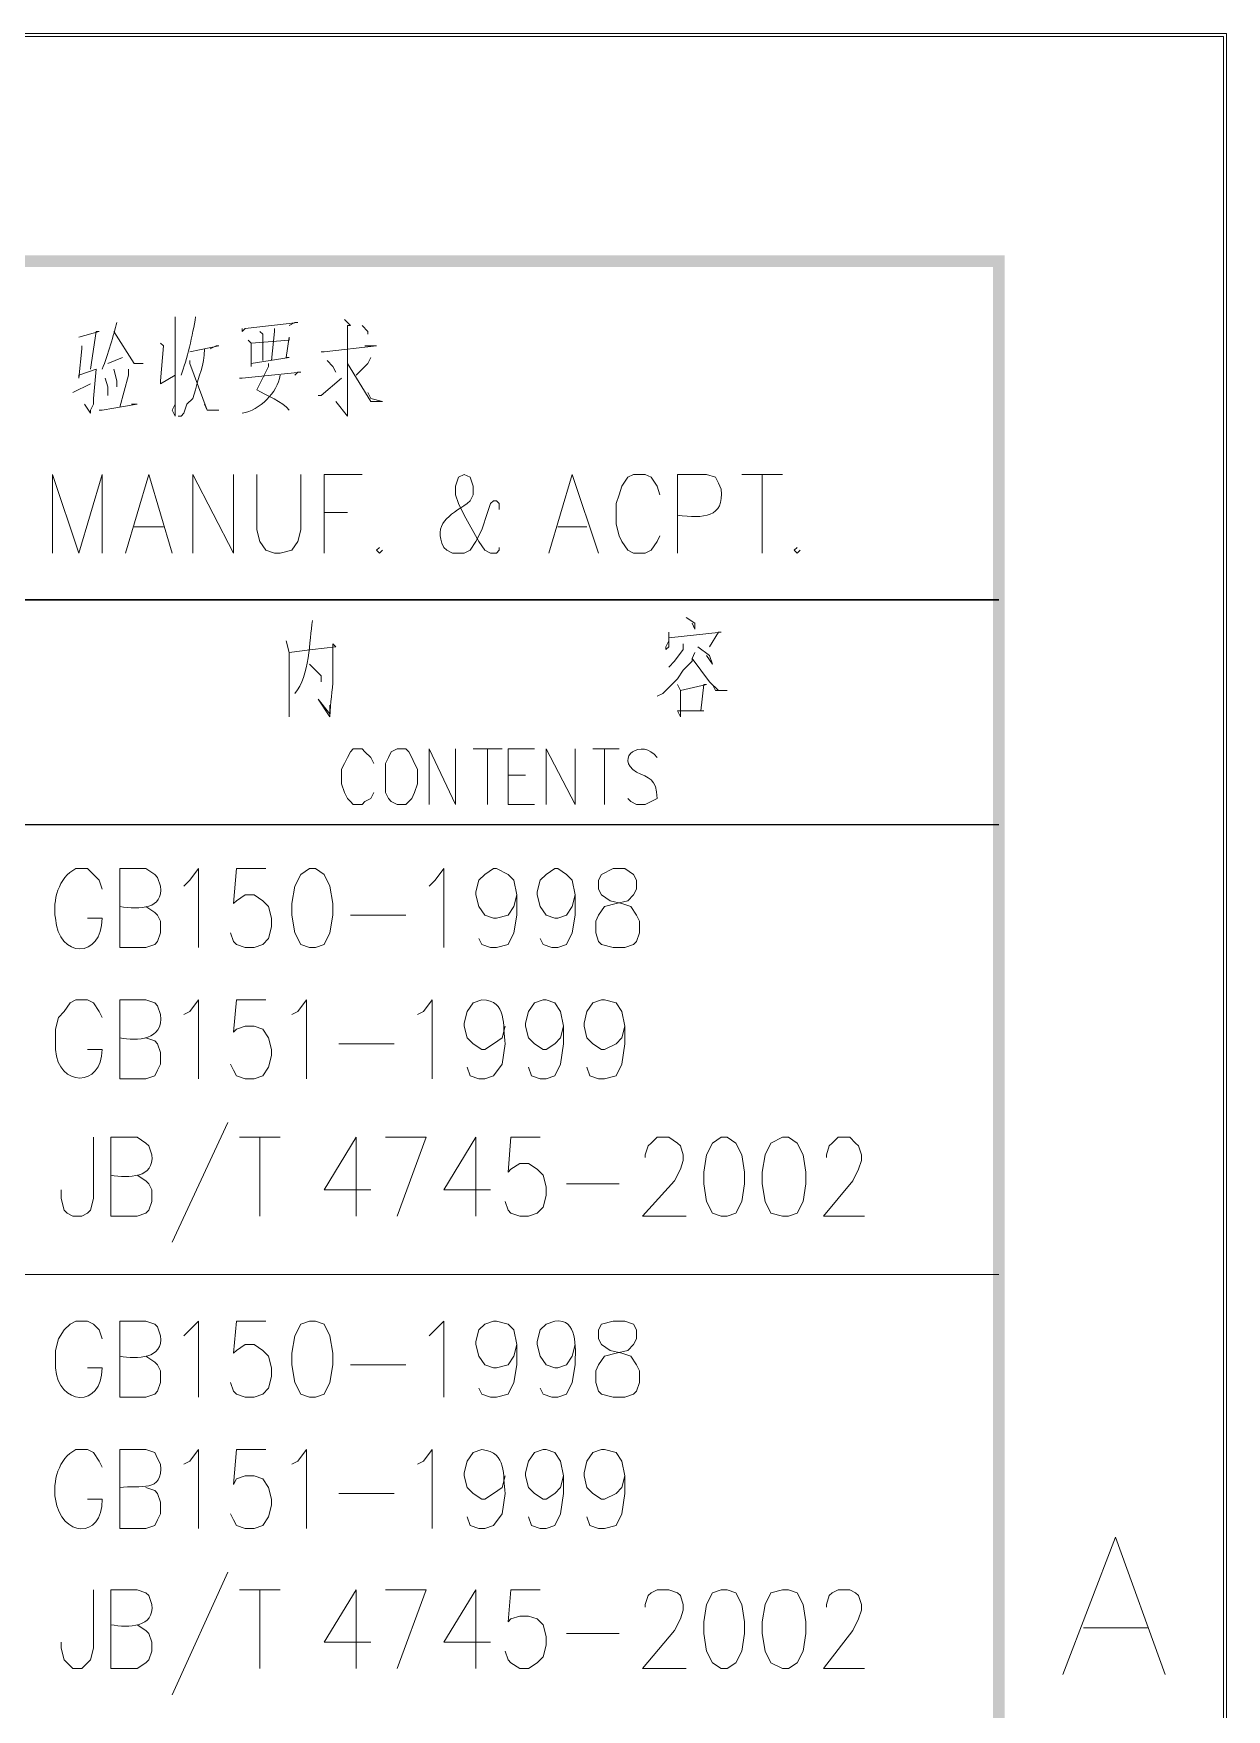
# Model space of a CAD drawing. Header units: millimetres. Extents: x 0 to 825, y 0 to 1167.
# Drawn here: x 751 to 824.5, y 1063.6 to 1166.9 of the extents above; entities that cross this region are included whole.
import ezdxf

# ---------------------------------------------------------------- set-up
doc = ezdxf.new("R2010")
doc.units = ezdxf.units.MM
doc.layers.add('1', color=7, linetype='Continuous')

msp = doc.modelspace()

# ---------------------------------------------------------------- hatches: boundary and pattern name
h = msp.add_hatch(color=0)
h.dxf.hatch_style = 2
h.paths.add_polyline_path([(810.861732, 1153.221732), (35.421732, 1152.501732), (34.701732, 1153.221732)])
h = msp.add_hatch(color=0)
h.dxf.hatch_style = 2
h.paths.add_polyline_path([(810.141732, 1152.501732), (810.861732, 1153.221732), (35.421732, 1152.501732)])
h = msp.add_hatch(color=0)
h.dxf.hatch_style = 2
h.paths.add_polyline_path([(810.861732, 13.821732), (810.141732, 1152.501732), (810.861732, 1153.221732)])
h = msp.add_hatch(color=0)
h.dxf.hatch_style = 2
h.paths.add_polyline_path([(810.141732, 14.541732), (810.861732, 13.821732), (810.141732, 1152.501732)])

# ---------------------------------------------------------------- linework, layer by layer
at = {"layer": '1', "color": 30, "lineweight": 9}
for points in [[(824.541732, 1166.901732), (0.141732, 1166.901732)], [(824.541732, 0.141732), (824.541732, 1166.901732)]]:
    msp.add_lwpolyline(points, dxfattribs=at)
at = {"layer": '1', "color": 0, "lineweight": 9}
for points in [[(0.321732, 0.321732), (824.361732, 0.321732), (824.361732, 1166.721732), (0.321732, 1166.721732), (0.321732, 0.321732)], [(759.741732, 1149.441732), (759.741732, 1149.081732), (759.741732, 1149.081732), (759.741732, 1143.321732), (759.561732, 1143.681732), (759.741732, 1144.041732)], [(763.881732, 1148.721732), (763.881732, 1148.541732), (764.061732, 1148.721732), (767.301732, 1149.081732), (767.121732, 1149.081732), (766.761732, 1148.901732)], [(770.181732, 1149.261732), (770.541732, 1148.901732), (770.361732, 1148.901732), (770.361732, 1143.681732), (770.361732, 1143.501732), (770.361732, 1143.321732), (769.641732, 1144.221732)], [(753.801732, 1148.181732), (755.061732, 1148.541732), (754.881732, 1148.541732), (754.521732, 1146.201732)], [(755.961732, 1148.541732), (757.221732, 1146.561732), (757.761732, 1146.561732), (757.221732, 1146.561732)], [(764.241732, 1148.001732), (764.421732, 1147.821732), (764.421732, 1146.381732), (764.421732, 1146.561732), (766.761732, 1146.921732), (766.581732, 1146.921732), (766.761732, 1148.181732), (766.761732, 1148.001732), (764.421732, 1147.821732)], [(764.961732, 1148.541732), (765.141732, 1148.361732), (765.141732, 1146.741732)], [(765.861732, 1148.721732), (765.861732, 1148.541732), (765.681732, 1146.741732)], [(771.261732, 1148.901732), (771.621732, 1148.541732), (771.621732, 1148.361732)], [(753.981732, 1147.641732), (753.981732, 1147.461732), (753.981732, 1147.461732), (753.801732, 1145.661732), (753.801732, 1145.841732), (754.881732, 1146.201732), (754.881732, 1146.201732), (754.701732, 1144.401732), (754.701732, 1144.041732), (754.521732, 1143.681732), (754.521732, 1143.501732), (754.161732, 1144.041732)], [(756.501732, 1146.921732), (755.601732, 1146.561732)], [(758.841732, 1147.821732), (759.021732, 1147.641732), (758.841732, 1145.481732), (758.841732, 1145.301732), (759.741732, 1145.841732)], [(760.641732, 1147.281732), (762.441732, 1147.641732), (762.261732, 1147.641732), (761.901732, 1147.461732)], [(768.741732, 1147.281732), (768.921732, 1147.281732), (768.921732, 1147.281732), (772.161732, 1147.641732), (771.801732, 1147.641732), (771.441732, 1147.641732)], [(771.801732, 1146.921732), (771.621732, 1146.561732), (770.901732, 1145.841732)], [(755.961732, 1146.201732), (756.141732, 1145.481732), (756.141732, 1145.121732)], [(756.861732, 1146.201732), (756.861732, 1145.841732), (756.321732, 1143.861732)], [(760.641732, 1146.741732), (760.641732, 1146.561732), (761.721732, 1143.681732), (762.441732, 1143.681732), (761.721732, 1143.681732), (761.541732, 1144.041732)], [(763.701732, 1145.661732), (763.701732, 1145.661732), (763.881732, 1145.661732), (767.481732, 1146.021732), (767.301732, 1146.021732), (767.121732, 1145.841732)], [(769.101732, 1146.741732), (769.461732, 1146.381732), (769.641732, 1146.021732)], [(770.361732, 1146.561732), (771.801732, 1144.221732), (772.521732, 1144.221732), (771.801732, 1144.401732), (771.621732, 1144.761732)], [(753.441732, 1144.761732), (754.521732, 1145.301732)], [(755.421732, 1145.661732), (755.601732, 1145.121732), (755.601732, 1144.581732)], [(768.561732, 1144.581732), (768.741732, 1144.581732), (770.001732, 1145.661732)], [(755.061732, 1143.681732), (755.241732, 1143.681732), (755.241732, 1143.681732), (757.401732, 1144.041732), (757.221732, 1144.041732), (757.041732, 1144.041732)], [(752.181732, 1134.861732), (752.181732, 1139.721732), (753.801732, 1134.861732), (755.241732, 1139.721732), (755.241732, 1134.861732)], [(756.681732, 1134.861732), (758.121732, 1139.721732), (759.561732, 1134.861732)], [(760.821732, 1134.861732), (760.821732, 1139.721732), (763.341732, 1134.861732), (763.341732, 1139.721732)], [(764.781732, 1139.721732), (764.781732, 1136.301732), (764.961732, 1135.581732), (765.321732, 1135.041732), (765.861732, 1134.861732), (766.221732, 1134.861732), (766.941732, 1135.041732), (767.301732, 1135.581732), (767.481732, 1136.301732), (767.481732, 1139.721732)], [(768.921732, 1134.861732), (768.921732, 1139.721732), (771.261732, 1139.721732)], [(782.781732, 1134.861732), (784.221732, 1139.721732), (785.841732, 1134.861732)], [(789.621732, 1138.461732), (789.441732, 1139.001732), (789.081732, 1139.541732), (788.721732, 1139.721732), (788.001732, 1139.721732), (787.641732, 1139.541732), (787.281732, 1139.001732), (787.101732, 1138.461732), (786.921732, 1137.921732), (786.921732, 1136.661732), (787.101732, 1135.941732), (787.281732, 1135.581732), (787.641732, 1135.041732), (788.001732, 1134.861732), (788.721732, 1134.861732), (789.081732, 1135.041732), (789.441732, 1135.581732), (789.621732, 1135.941732)], [(794.661732, 1139.721732), (797.181732, 1139.721732)], [(795.921732, 1139.721732), (795.921732, 1134.861732)], [(768.921732, 1137.381732), (770.361732, 1137.381732)], [(757.221732, 1136.481732), (759.021732, 1136.481732)], [(783.321732, 1136.481732), (785.121732, 1136.481732)], [(772.341732, 1135.221732), (772.161732, 1135.041732), (772.341732, 1134.861732), (772.521732, 1135.041732)], [(798.081732, 1135.221732), (797.901732, 1135.041732), (798.081732, 1134.861732), (798.261732, 1135.041732)], [(791.241732, 1130.901732), (791.781732, 1130.541732), (791.781732, 1130.181732), (791.601732, 1130.541732)], [(766.581732, 1129.461732), (766.761732, 1128.741732), (766.761732, 1125.321732), (766.761732, 1124.781732), (766.761732, 1125.141732), (766.761732, 1125.681732)], [(790.161732, 1130.001732), (790.161732, 1129.641732), (790.161732, 1129.461732), (790.161732, 1129.101732), (789.981732, 1128.921732), (789.981732, 1129.101732), (790.161732, 1129.461732)], [(790.161732, 1129.641732), (793.401732, 1130.001732), (793.221732, 1130.001732), (792.681732, 1129.101732)], [(791.781732, 1128.741732), (791.601732, 1128.381732), (791.601732, 1128.201732), (791.061732, 1127.661732), (790.701732, 1127.121732), (790.161732, 1126.581732), (789.801732, 1126.221732), (789.441732, 1126.041732)], [(791.061732, 1129.281732), (791.061732, 1128.921732), (790.521732, 1128.201732), (790.161732, 1127.841732)], [(791.601732, 1128.381732), (792.141732, 1127.661732), (792.681732, 1126.941732), (793.221732, 1126.401732), (793.761732, 1126.401732), (793.041732, 1126.401732), (792.861732, 1126.761732)], [(791.961732, 1129.101732), (792.681732, 1128.561732), (792.861732, 1128.021732), (792.501732, 1128.561732)], [(768.021732, 1128.021732), (768.381732, 1127.661732), (768.741732, 1127.301732), (768.741732, 1126.941732), (768.741732, 1127.121732)], [(790.701732, 1126.761732), (790.881732, 1126.401732), (790.881732, 1125.141732), (790.881732, 1124.781732), (790.701732, 1125.141732), (792.321732, 1125.141732), (792.141732, 1125.141732), (792.321732, 1126.761732), (792.501732, 1126.761732), (790.881732, 1126.401732)], [(771.981732, 1121.901732), (771.801732, 1122.261732), (771.441732, 1122.621732), (771.261732, 1122.801732), (770.721732, 1122.801732), (770.541732, 1122.621732), (770.361732, 1122.261732), (770.181732, 1121.901732), (770.001732, 1121.541732), (770.001732, 1120.641732), (770.181732, 1120.101732), (770.361732, 1119.741732), (770.541732, 1119.561732), (770.721732, 1119.381732), (771.261732, 1119.381732), (771.441732, 1119.561732), (771.801732, 1119.741732), (771.981732, 1120.101732)], [(773.421732, 1122.801732), (773.061732, 1122.621732), (772.881732, 1122.261732), (772.701732, 1121.901732), (772.701732, 1121.541732), (772.701732, 1120.641732), (772.701732, 1120.101732), (772.881732, 1119.741732), (773.061732, 1119.561732), (773.421732, 1119.381732), (773.961732, 1119.381732), (774.141732, 1119.561732), (774.321732, 1119.741732), (774.501732, 1120.101732), (774.681732, 1120.641732), (774.681732, 1121.541732), (774.501732, 1121.901732), (774.321732, 1122.261732), (774.141732, 1122.621732), (773.961732, 1122.801732), (773.421732, 1122.801732)], [(775.401732, 1119.381732), (775.401732, 1122.801732), (777.021732, 1119.381732), (777.021732, 1122.801732)], [(778.101732, 1122.801732), (779.901732, 1122.801732)], [(779.001732, 1122.801732), (779.001732, 1119.381732)], [(780.261732, 1119.381732), (780.261732, 1122.801732), (781.881732, 1122.801732)], [(782.601732, 1119.381732), (782.601732, 1122.801732), (784.401732, 1119.381732), (784.401732, 1122.801732)], [(785.481732, 1122.801732), (787.101732, 1122.801732)], [(786.201732, 1122.801732), (786.201732, 1119.381732)], [(780.261732, 1121.181732), (781.341732, 1121.181732)], [(780.261732, 1119.381732), (781.881732, 1119.381732)], [(760.281732, 1114.341732), (760.641732, 1114.701732), (761.181732, 1115.421732), (761.181732, 1110.561732)], [(765.321732, 1115.421732), (763.521732, 1115.421732), (763.341732, 1113.261732), (763.521732, 1113.441732), (764.061732, 1113.801732), (764.601732, 1113.801732), (765.141732, 1113.441732), (765.501732, 1113.081732), (765.681732, 1112.361732), (765.681732, 1111.821732), (765.501732, 1111.101732), (765.141732, 1110.741732), (764.601732, 1110.561732), (764.061732, 1110.561732), (763.521732, 1110.741732), (763.341732, 1110.921732), (763.161732, 1111.461732)], [(768.021732, 1115.421732), (767.481732, 1115.061732), (767.121732, 1114.341732), (766.941732, 1113.261732), (766.941732, 1112.541732), (767.121732, 1111.461732), (767.481732, 1110.741732), (768.021732, 1110.561732), (768.381732, 1110.561732), (768.921732, 1110.741732), (769.281732, 1111.461732), (769.461732, 1112.541732), (769.461732, 1113.261732), (769.281732, 1114.341732), (768.921732, 1115.061732), (768.381732, 1115.421732), (768.021732, 1115.421732)], [(775.401732, 1114.341732), (775.761732, 1114.701732), (776.301732, 1115.421732), (776.301732, 1110.561732)], [(780.801732, 1113.801732), (780.621732, 1113.081732), (780.261732, 1112.541732), (779.541732, 1112.361732), (779.361732, 1112.361732), (778.821732, 1112.541732), (778.461732, 1113.081732), (778.281732, 1113.801732), (778.281732, 1113.981732), (778.461732, 1114.701732), (778.821732, 1115.061732), (779.361732, 1115.421732), (779.541732, 1115.421732), (780.261732, 1115.061732), (780.621732, 1114.701732), (780.801732, 1113.801732), (780.801732, 1112.541732), (780.621732, 1111.461732), (780.261732, 1110.741732), (779.541732, 1110.561732), (779.181732, 1110.561732), (778.641732, 1110.741732), (778.461732, 1111.101732)], [(784.401732, 1113.801732), (784.221732, 1113.081732), (783.861732, 1112.541732), (783.321732, 1112.361732), (783.141732, 1112.361732), (782.601732, 1112.541732), (782.241732, 1113.081732), (782.061732, 1113.801732), (782.061732, 1113.981732), (782.241732, 1114.701732), (782.601732, 1115.061732), (783.141732, 1115.421732), (783.321732, 1115.421732), (783.861732, 1115.061732), (784.221732, 1114.701732), (784.401732, 1113.801732), (784.401732, 1112.541732), (784.221732, 1111.461732), (783.861732, 1110.741732), (783.321732, 1110.561732), (782.961732, 1110.561732), (782.421732, 1110.741732), (782.241732, 1111.101732)], [(786.741732, 1115.421732), (786.021732, 1115.061732), (785.841732, 1114.701732), (785.841732, 1114.161732), (786.021732, 1113.801732), (786.561732, 1113.441732), (787.281732, 1113.261732), (787.821732, 1113.081732), (788.181732, 1112.541732), (788.361732, 1112.181732), (788.361732, 1111.461732), (788.181732, 1110.921732), (788.001732, 1110.741732), (787.461732, 1110.561732), (786.741732, 1110.561732), (786.021732, 1110.741732), (785.841732, 1110.921732), (785.661732, 1111.461732), (785.661732, 1112.181732), (785.841732, 1112.541732), (786.201732, 1113.081732), (786.921732, 1113.261732), (787.641732, 1113.441732), (788.001732, 1113.801732), (788.181732, 1114.161732), (788.181732, 1114.701732), (788.001732, 1115.061732), (787.461732, 1115.421732), (786.741732, 1115.421732)], [(757.941732, 1113.081732), (758.481732, 1112.721732), (758.661732, 1112.541732), (758.841732, 1112.181732), (758.841732, 1111.461732), (758.661732, 1110.921732), (758.481732, 1110.741732), (757.941732, 1110.561732), (756.321732, 1110.561732)], [(770.541732, 1112.541732), (773.961732, 1112.541732)], [(760.281732, 1106.421732), (760.641732, 1106.601732), (761.181732, 1107.321732), (761.181732, 1102.461732)], [(765.321732, 1107.321732), (763.521732, 1107.321732), (763.341732, 1105.341732), (763.521732, 1105.521732), (764.061732, 1105.701732), (764.601732, 1105.701732), (765.141732, 1105.521732), (765.501732, 1104.981732), (765.681732, 1104.261732), (765.681732, 1103.901732), (765.501732, 1103.181732), (765.141732, 1102.641732), (764.601732, 1102.461732), (764.061732, 1102.461732), (763.521732, 1102.641732), (763.341732, 1103.001732), (763.161732, 1103.361732)], [(766.941732, 1106.421732), (767.301732, 1106.601732), (767.841732, 1107.321732), (767.841732, 1102.461732)], [(774.681732, 1106.421732), (775.041732, 1106.601732), (775.581732, 1107.321732), (775.581732, 1102.461732)], [(783.681732, 1105.701732), (783.501732, 1104.981732), (783.141732, 1104.621732), (782.601732, 1104.261732), (782.421732, 1104.261732), (781.881732, 1104.621732), (781.521732, 1104.981732), (781.341732, 1105.701732), (781.341732, 1105.881732), (781.521732, 1106.601732), (781.881732, 1107.141732), (782.421732, 1107.321732), (782.601732, 1107.321732), (783.141732, 1107.141732), (783.501732, 1106.601732), (783.681732, 1105.701732), (783.681732, 1104.621732), (783.501732, 1103.361732), (783.141732, 1102.641732), (782.601732, 1102.461732), (782.241732, 1102.461732), (781.701732, 1102.641732), (781.521732, 1103.181732)], [(787.461732, 1105.701732), (787.281732, 1104.981732), (786.921732, 1104.621732), (786.201732, 1104.261732), (786.021732, 1104.261732), (785.481732, 1104.621732), (785.121732, 1104.981732), (784.941732, 1105.701732), (784.941732, 1105.881732), (785.121732, 1106.601732), (785.481732, 1107.141732), (786.021732, 1107.321732), (786.201732, 1107.321732), (786.921732, 1107.141732), (787.281732, 1106.601732), (787.461732, 1105.701732), (787.461732, 1104.621732), (787.281732, 1103.361732), (786.921732, 1102.641732), (786.201732, 1102.461732), (785.841732, 1102.461732), (785.301732, 1102.641732), (785.121732, 1103.181732)], [(757.941732, 1104.981732), (758.481732, 1104.801732), (758.661732, 1104.621732), (758.841732, 1104.081732), (758.841732, 1103.361732), (758.661732, 1103.001732), (758.481732, 1102.641732), (757.941732, 1102.461732), (756.321732, 1102.461732)], [(769.821732, 1104.621732), (773.241732, 1104.621732)], [(762.981732, 1099.761732), (759.561732, 1092.381732)], [(754.701732, 1098.861732), (754.701732, 1095.081732), (754.521732, 1094.361732), (754.341732, 1094.181732), (753.981732, 1094.001732), (753.441732, 1094.001732), (753.081732, 1094.181732), (752.901732, 1094.361732), (752.721732, 1095.081732), (752.721732, 1095.621732)], [(763.701732, 1098.861732), (766.221732, 1098.861732)], [(764.961732, 1098.861732), (764.961732, 1094.001732)], [(770.901732, 1098.861732), (768.921732, 1095.621732), (771.801732, 1095.621732)], [(770.901732, 1098.861732), (770.901732, 1094.001732)], [(772.701732, 1098.861732), (775.221732, 1098.861732), (773.421732, 1094.001732)], [(778.281732, 1098.861732), (776.301732, 1095.621732), (779.181732, 1095.621732)], [(778.281732, 1098.861732), (778.281732, 1094.001732)], [(782.241732, 1098.861732), (780.441732, 1098.861732), (780.261732, 1096.701732), (780.441732, 1096.881732), (780.981732, 1097.241732), (781.521732, 1097.241732), (782.061732, 1096.881732), (782.421732, 1096.521732), (782.601732, 1095.801732), (782.601732, 1095.261732), (782.421732, 1094.541732), (782.061732, 1094.181732), (781.521732, 1094.001732), (780.981732, 1094.001732), (780.441732, 1094.181732), (780.261732, 1094.361732), (780.081732, 1094.901732)], [(788.721732, 1097.601732), (788.721732, 1097.781732), (788.901732, 1098.321732), (789.081732, 1098.501732), (789.441732, 1098.861732), (790.161732, 1098.861732), (790.701732, 1098.501732), (790.881732, 1098.321732), (791.061732, 1097.781732), (791.061732, 1097.421732), (790.881732, 1096.881732), (790.521732, 1096.161732), (788.541732, 1094.001732), (791.241732, 1094.001732)], [(793.401732, 1098.861732), (792.861732, 1098.501732), (792.501732, 1097.781732), (792.321732, 1096.701732), (792.321732, 1095.981732), (792.501732, 1094.901732), (792.861732, 1094.181732), (793.401732, 1094.001732), (793.761732, 1094.001732), (794.301732, 1094.181732), (794.661732, 1094.901732), (794.841732, 1095.981732), (794.841732, 1096.701732), (794.661732, 1097.781732), (794.301732, 1098.501732), (793.761732, 1098.861732), (793.401732, 1098.861732)], [(797.181732, 1098.861732), (796.461732, 1098.501732), (796.101732, 1097.781732), (795.921732, 1096.701732), (795.921732, 1095.981732), (796.101732, 1094.901732), (796.461732, 1094.181732), (797.181732, 1094.001732), (797.541732, 1094.001732), (798.081732, 1094.181732), (798.441732, 1094.901732), (798.621732, 1095.981732), (798.621732, 1096.701732), (798.441732, 1097.781732), (798.081732, 1098.501732), (797.541732, 1098.861732), (797.181732, 1098.861732)], [(799.881732, 1097.601732), (799.881732, 1097.781732), (800.061732, 1098.321732), (800.241732, 1098.501732), (800.601732, 1098.861732), (801.321732, 1098.861732), (801.681732, 1098.501732), (801.861732, 1098.321732), (802.041732, 1097.781732), (802.041732, 1097.421732), (801.861732, 1096.881732), (801.501732, 1096.161732), (799.701732, 1094.001732), (802.221732, 1094.001732)], [(757.401732, 1096.521732), (757.941732, 1096.161732), (758.121732, 1095.981732), (758.301732, 1095.621732), (758.301732, 1094.901732), (758.121732, 1094.361732), (757.941732, 1094.181732), (757.401732, 1094.001732), (755.781732, 1094.001732)], [(783.861732, 1095.981732), (787.101732, 1095.981732)], [(810.501732, 1090.401732), (560.841732, 1090.401732)], [(810.501732, 1090.401732), (560.841732, 1090.401732)], [(760.281732, 1086.621732), (760.641732, 1086.981732), (761.181732, 1087.521732), (761.181732, 1082.841732)], [(765.321732, 1087.521732), (763.521732, 1087.521732), (763.341732, 1085.541732), (763.521732, 1085.721732), (764.061732, 1086.081732), (764.601732, 1086.081732), (765.141732, 1085.721732), (765.501732, 1085.361732), (765.681732, 1084.641732), (765.681732, 1084.101732), (765.501732, 1083.381732), (765.141732, 1083.021732), (764.601732, 1082.841732), (764.061732, 1082.841732), (763.521732, 1083.021732), (763.341732, 1083.201732), (763.161732, 1083.741732)], [(768.021732, 1087.521732), (767.481732, 1087.341732), (767.121732, 1086.621732), (766.941732, 1085.541732), (766.941732, 1084.821732), (767.121732, 1083.741732), (767.481732, 1083.021732), (768.021732, 1082.841732), (768.381732, 1082.841732), (768.921732, 1083.021732), (769.281732, 1083.741732), (769.461732, 1084.821732), (769.461732, 1085.541732), (769.281732, 1086.621732), (768.921732, 1087.341732), (768.381732, 1087.521732), (768.021732, 1087.521732)], [(775.401732, 1086.621732), (775.761732, 1086.981732), (776.301732, 1087.521732), (776.301732, 1082.841732)], [(780.801732, 1086.081732), (780.621732, 1085.361732), (780.261732, 1084.821732), (779.541732, 1084.641732), (779.361732, 1084.641732), (778.821732, 1084.821732), (778.461732, 1085.361732), (778.281732, 1086.081732), (778.281732, 1086.261732), (778.461732, 1086.981732), (778.821732, 1087.341732), (779.361732, 1087.521732), (779.541732, 1087.521732), (780.261732, 1087.341732), (780.621732, 1086.981732), (780.801732, 1086.081732), (780.801732, 1084.821732), (780.621732, 1083.741732), (780.261732, 1083.021732), (779.541732, 1082.841732), (779.181732, 1082.841732), (778.641732, 1083.021732), (778.461732, 1083.381732)], [(786.741732, 1087.521732), (786.021732, 1087.341732), (785.841732, 1086.981732), (785.841732, 1086.441732), (786.021732, 1086.081732), (786.561732, 1085.721732), (787.281732, 1085.541732), (787.821732, 1085.361732), (788.181732, 1084.821732), (788.361732, 1084.461732), (788.361732, 1083.741732), (788.181732, 1083.201732), (788.001732, 1083.021732), (787.461732, 1082.841732), (786.741732, 1082.841732), (786.021732, 1083.021732), (785.841732, 1083.201732), (785.661732, 1083.741732), (785.661732, 1084.461732), (785.841732, 1084.821732), (786.201732, 1085.361732), (786.921732, 1085.541732), (787.641732, 1085.721732), (788.001732, 1086.081732), (788.181732, 1086.441732), (788.181732, 1086.981732), (788.001732, 1087.341732), (787.461732, 1087.521732), (786.741732, 1087.521732)], [(757.941732, 1085.361732), (758.481732, 1085.001732), (758.661732, 1084.821732), (758.841732, 1084.461732), (758.841732, 1083.741732), (758.661732, 1083.201732), (758.481732, 1083.021732), (757.941732, 1082.841732), (756.321732, 1082.841732)], [(770.541732, 1084.821732), (773.961732, 1084.821732)], [(760.281732, 1078.701732), (760.641732, 1078.881732), (761.181732, 1079.601732), (761.181732, 1074.741732)], [(765.321732, 1079.601732), (763.521732, 1079.601732), (763.341732, 1077.441732), (763.521732, 1077.801732), (764.061732, 1077.981732), (764.601732, 1077.981732), (765.141732, 1077.801732), (765.501732, 1077.261732), (765.681732, 1076.541732), (765.681732, 1076.181732), (765.501732, 1075.461732), (765.141732, 1074.921732), (764.601732, 1074.741732), (764.061732, 1074.741732), (763.521732, 1074.921732), (763.341732, 1075.281732), (763.161732, 1075.641732)], [(766.941732, 1078.701732), (767.301732, 1078.881732), (767.841732, 1079.601732), (767.841732, 1074.741732)], [(774.681732, 1078.701732), (775.041732, 1078.881732), (775.581732, 1079.601732), (775.581732, 1074.741732)], [(783.681732, 1077.981732), (783.501732, 1077.261732), (783.141732, 1076.901732), (782.601732, 1076.541732), (782.421732, 1076.541732), (781.881732, 1076.901732), (781.521732, 1077.261732), (781.341732, 1077.981732), (781.341732, 1078.161732), (781.521732, 1078.881732), (781.881732, 1079.421732), (782.421732, 1079.601732), (782.601732, 1079.601732), (783.141732, 1079.421732), (783.501732, 1078.881732), (783.681732, 1077.981732), (783.681732, 1076.901732), (783.501732, 1075.641732), (783.141732, 1074.921732), (782.601732, 1074.741732), (782.241732, 1074.741732), (781.701732, 1074.921732), (781.521732, 1075.461732)], [(787.461732, 1077.981732), (787.281732, 1077.261732), (786.921732, 1076.901732), (786.201732, 1076.541732), (786.021732, 1076.541732), (785.481732, 1076.901732), (785.121732, 1077.261732), (784.941732, 1077.981732), (784.941732, 1078.161732), (785.121732, 1078.881732), (785.481732, 1079.421732), (786.021732, 1079.601732), (786.201732, 1079.601732), (786.921732, 1079.421732), (787.281732, 1078.881732), (787.461732, 1077.981732), (787.461732, 1076.901732), (787.281732, 1075.641732), (786.921732, 1074.921732), (786.201732, 1074.741732), (785.841732, 1074.741732), (785.301732, 1074.921732), (785.121732, 1075.461732)], [(757.941732, 1077.261732), (758.481732, 1077.081732), (758.661732, 1076.901732), (758.841732, 1076.361732), (758.841732, 1075.641732), (758.661732, 1075.281732), (758.481732, 1074.921732), (757.941732, 1074.741732), (756.321732, 1074.741732)], [(769.821732, 1076.901732), (773.241732, 1076.901732)], [(814.461732, 1065.741732), (817.701732, 1074.201732), (820.761732, 1065.741732)], [(762.981732, 1072.041732), (759.561732, 1064.481732)], [(754.701732, 1070.961732), (754.701732, 1067.361732), (754.521732, 1066.641732), (754.341732, 1066.461732), (753.981732, 1066.101732), (753.441732, 1066.101732), (753.081732, 1066.461732), (752.901732, 1066.641732), (752.721732, 1067.361732), (752.721732, 1067.721732)], [(763.701732, 1070.961732), (766.221732, 1070.961732)], [(764.961732, 1070.961732), (764.961732, 1066.101732)], [(770.901732, 1070.961732), (768.921732, 1067.721732), (771.801732, 1067.721732)], [(770.901732, 1070.961732), (770.901732, 1066.101732)], [(772.701732, 1070.961732), (775.221732, 1070.961732), (773.421732, 1066.101732)], [(778.281732, 1070.961732), (776.301732, 1067.721732), (779.181732, 1067.721732)], [(778.281732, 1070.961732), (778.281732, 1066.101732)], [(782.241732, 1070.961732), (780.441732, 1070.961732), (780.261732, 1068.981732), (780.441732, 1069.161732), (780.981732, 1069.341732), (781.521732, 1069.341732), (782.061732, 1069.161732), (782.421732, 1068.801732), (782.601732, 1068.081732), (782.601732, 1067.541732), (782.421732, 1066.821732), (782.061732, 1066.461732), (781.521732, 1066.101732), (780.981732, 1066.101732), (780.441732, 1066.461732), (780.261732, 1066.641732), (780.081732, 1067.181732)], [(788.721732, 1069.881732), (788.721732, 1070.061732), (788.901732, 1070.601732), (789.081732, 1070.781732), (789.441732, 1070.961732), (790.161732, 1070.961732), (790.701732, 1070.781732), (790.881732, 1070.601732), (791.061732, 1070.061732), (791.061732, 1069.701732), (790.881732, 1069.161732), (790.521732, 1068.441732), (788.541732, 1066.101732), (791.241732, 1066.101732)], [(793.401732, 1070.961732), (792.861732, 1070.781732), (792.501732, 1070.061732), (792.321732, 1068.981732), (792.321732, 1068.261732), (792.501732, 1067.181732), (792.861732, 1066.461732), (793.401732, 1066.101732), (793.761732, 1066.101732), (794.301732, 1066.461732), (794.661732, 1067.181732), (794.841732, 1068.261732), (794.841732, 1068.981732), (794.661732, 1070.061732), (794.301732, 1070.781732), (793.761732, 1070.961732), (793.401732, 1070.961732)], [(797.181732, 1070.961732), (796.461732, 1070.781732), (796.101732, 1070.061732), (795.921732, 1068.981732), (795.921732, 1068.261732), (796.101732, 1067.181732), (796.461732, 1066.461732), (797.181732, 1066.101732), (797.541732, 1066.101732), (798.081732, 1066.461732), (798.441732, 1067.181732), (798.621732, 1068.261732), (798.621732, 1068.981732), (798.441732, 1070.061732), (798.081732, 1070.781732), (797.541732, 1070.961732), (797.181732, 1070.961732)], [(799.881732, 1069.881732), (799.881732, 1070.061732), (800.061732, 1070.601732), (800.241732, 1070.781732), (800.601732, 1070.961732), (801.321732, 1070.961732), (801.681732, 1070.781732), (801.861732, 1070.601732), (802.041732, 1070.061732), (802.041732, 1069.701732), (801.861732, 1069.161732), (801.501732, 1068.441732), (799.701732, 1066.101732), (802.221732, 1066.101732)], [(757.401732, 1068.801732), (757.941732, 1068.441732), (758.121732, 1068.261732), (758.301732, 1067.721732), (758.301732, 1067.181732), (758.121732, 1066.641732), (757.941732, 1066.461732), (757.401732, 1066.101732), (755.781732, 1066.101732)], [(815.721732, 1068.621732), (819.681732, 1068.621732)], [(783.861732, 1068.261732), (787.101732, 1068.261732)]]:
    msp.add_lwpolyline(points, dxfattribs=at)
at = {"layer": '1', "color": 0, "lineweight": 25}
for points in [[(810.501732, 1131.981732), (560.841732, 1131.981732), (810.501732, 1131.981732)], [(810.501732, 1118.121732), (560.841732, 1118.121732)], [(810.501732, 1118.121732), (560.841732, 1118.121732)]]:
    msp.add_lwpolyline(points, dxfattribs=at)
at = {"layer": '1', "color": 0, "lineweight": 9}
for points in [[(756.141732, 1149.081732), (755.961732, 1148.361732), (755.601732, 1147.101732), (755.241732, 1146.201732)], [(761.001732, 1149.441732), (760.821732, 1148.361732), (760.461732, 1146.741732), (760.101732, 1145.841732)], [(766.221732, 1145.841732), (766.041732, 1144.761732), (764.961732, 1143.681732), (763.881732, 1143.501732)], [(768.201732, 1130.721732), (768.021732, 1129.461732), (768.021732, 1127.301732), (767.121732, 1126.221732)]]:
    msp.add_open_spline(points, degree=3, dxfattribs=at)
for points, knots in [([(761.541732, 1147.461732), (761.541732, 1146.381732), (761.181732, 1145.841732), (761.001732, 1144.941732), (761.001732, 1144.941732), (760.821732, 1144.401732), (760.821732, 1144.401732), (760.821732, 1144.401732), (760.461732, 1144.041732), (760.461732, 1144.041732), (760.461732, 1144.041732), (760.281732, 1143.501732), (760.281732, 1143.501732), (760.281732, 1143.501732), (760.101732, 1143.321732), (760.101732, 1143.321732), (760.101732, 1143.321732), (759.921732, 1143.321732), (759.921732, 1143.321732)], [0, 0, 0, 0, 1, 1, 1, 2, 2, 2, 3, 3, 3, 4, 4, 4, 5, 5, 5, 6, 6, 6, 6]), ([(765.501732, 1146.561732), (765.501732, 1146.561732), (765.501732, 1146.381732), (765.501732, 1146.381732), (765.501732, 1146.381732), (764.781732, 1144.941732), (764.781732, 1144.941732), (765.321732, 1144.581732), (766.401732, 1144.221732), (766.761732, 1143.681732)], [0, 0, 0, 0, 1, 1, 1, 2, 2, 2, 3, 3, 3, 3]), ([(779.721732, 1137.561732), (779.721732, 1137.561732), (779.721732, 1137.921732), (779.721732, 1137.921732), (779.721732, 1137.921732), (779.541732, 1138.101732), (779.541732, 1138.101732), (779.541732, 1138.101732), (779.361732, 1138.101732), (779.361732, 1138.101732), (779.361732, 1138.101732), (779.181732, 1137.921732), (779.181732, 1137.921732), (779.181732, 1137.921732), (779.001732, 1137.381732), (779.001732, 1137.381732), (779.001732, 1137.381732), (778.641732, 1136.301732), (778.641732, 1136.301732), (778.641732, 1136.301732), (778.281732, 1135.581732), (778.281732, 1135.581732), (778.281732, 1135.581732), (777.921732, 1135.041732), (777.921732, 1135.041732), (777.921732, 1135.041732), (777.561732, 1134.861732), (777.561732, 1134.861732), (777.561732, 1134.861732), (776.841732, 1134.861732), (776.841732, 1134.861732), (776.841732, 1134.861732), (776.481732, 1135.041732), (776.481732, 1135.041732), (776.481732, 1135.041732), (776.301732, 1135.221732), (776.301732, 1135.221732), (775.581732, 1136.661732), (776.661732, 1137.201732), (777.741732, 1137.921732), (777.741732, 1137.921732), (777.921732, 1138.101732), (777.921732, 1138.101732), (777.921732, 1138.101732), (778.101732, 1138.461732), (778.101732, 1138.461732), (778.101732, 1138.461732), (778.101732, 1139.001732), (778.101732, 1139.001732), (778.101732, 1139.001732), (777.921732, 1139.541732), (777.921732, 1139.541732), (777.921732, 1139.541732), (777.561732, 1139.721732), (777.561732, 1139.721732), (777.561732, 1139.721732), (777.201732, 1139.541732), (777.201732, 1139.541732), (777.201732, 1139.541732), (777.021732, 1139.001732), (777.021732, 1139.001732), (777.021732, 1139.001732), (777.021732, 1138.461732), (777.021732, 1138.461732), (777.021732, 1138.461732), (777.201732, 1137.921732), (777.201732, 1137.921732), (777.201732, 1137.921732), (777.561732, 1137.201732), (777.561732, 1137.201732), (777.561732, 1137.201732), (778.461732, 1135.581732), (778.461732, 1135.581732), (778.461732, 1135.581732), (778.821732, 1135.041732), (778.821732, 1135.041732), (778.821732, 1135.041732), (779.181732, 1134.861732), (779.181732, 1134.861732), (779.181732, 1134.861732), (779.541732, 1134.861732), (779.541732, 1134.861732), (779.541732, 1134.861732), (779.721732, 1135.041732), (779.721732, 1135.041732), (779.721732, 1135.041732), (779.721732, 1135.221732), (779.721732, 1135.221732)], [0, 0, 0, 0, 1, 1, 1, 2, 2, 2, 3, 3, 3, 4, 4, 4, 5, 5, 5, 6, 6, 6, 7, 7, 7, 8, 8, 8, 9, 9, 9, 10, 10, 10, 11, 11, 11, 12, 12, 12, 13, 13, 13, 14, 14, 14, 15, 15, 15, 16, 16, 16, 17, 17, 17, 18, 18, 18, 19, 19, 19, 20, 20, 20, 21, 21, 21, 22, 22, 22, 23, 23, 23, 24, 24, 24, 25, 25, 25, 26, 26, 26, 27, 27, 27, 28, 28, 28, 29, 29, 29, 29]), ([(790.701732, 1134.861732), (790.701732, 1134.861732), (790.701732, 1139.721732), (790.701732, 1139.721732), (790.701732, 1139.721732), (792.501732, 1139.721732), (792.501732, 1139.721732), (792.501732, 1139.721732), (793.041732, 1139.541732), (793.041732, 1139.541732), (793.041732, 1139.541732), (793.221732, 1139.181732), (793.221732, 1139.181732), (793.221732, 1139.181732), (793.401732, 1138.821732), (793.401732, 1138.821732), (793.581732, 1137.021732), (792.321732, 1137.021732), (790.701732, 1137.201732)], [0, 0, 0, 0, 1, 1, 1, 2, 2, 2, 3, 3, 3, 4, 4, 4, 5, 5, 5, 6, 6, 6, 6]), ([(766.761732, 1128.741732), (766.761732, 1128.741732), (768.201732, 1128.921732), (768.201732, 1128.921732), (768.201732, 1128.921732), (768.201732, 1128.921732), (768.201732, 1128.921732), (768.201732, 1128.921732), (769.641732, 1129.101732), (769.641732, 1129.101732), (769.641732, 1129.101732), (769.461732, 1129.281732), (769.461732, 1129.281732), (769.461732, 1129.281732), (769.461732, 1129.101732), (769.461732, 1129.101732), (769.461732, 1129.101732), (769.461732, 1127.121732), (769.461732, 1127.121732), (769.461732, 1126.401732), (769.281732, 1125.681732), (769.281732, 1124.781732), (769.281732, 1124.781732), (768.561732, 1125.861732), (768.561732, 1125.861732), (768.561732, 1125.861732), (769.281732, 1124.961732), (769.281732, 1124.961732), (769.281732, 1124.961732), (769.281732, 1125.501732), (769.281732, 1125.501732)], [0, 0, 0, 0, 1, 1, 1, 2, 2, 2, 3, 3, 3, 4, 4, 4, 5, 5, 5, 6, 6, 6, 7, 7, 7, 8, 8, 8, 9, 9, 9, 10, 10, 10, 10]), ([(789.441732, 1122.261732), (788.541732, 1123.521732), (786.741732, 1122.261732), (788.181732, 1121.361732), (788.901732, 1121.001732), (789.441732, 1121.001732), (789.441732, 1119.741732), (789.441732, 1119.741732), (789.081732, 1119.561732), (789.081732, 1119.561732), (789.081732, 1119.561732), (788.721732, 1119.381732), (788.721732, 1119.381732), (788.721732, 1119.381732), (788.181732, 1119.381732), (788.181732, 1119.381732), (788.181732, 1119.381732), (787.821732, 1119.561732), (787.821732, 1119.561732), (787.821732, 1119.561732), (787.641732, 1119.741732), (787.641732, 1119.741732)], [0, 0, 0, 0, 1, 1, 1, 2, 2, 2, 3, 3, 3, 4, 4, 4, 5, 5, 5, 6, 6, 6, 7, 7, 7, 7]), ([(755.241732, 1114.161732), (755.241732, 1114.161732), (755.061732, 1114.701732), (755.061732, 1114.701732), (755.061732, 1114.701732), (754.701732, 1115.061732), (754.701732, 1115.061732), (754.701732, 1115.061732), (754.341732, 1115.421732), (754.341732, 1115.421732), (754.341732, 1115.421732), (753.621732, 1115.421732), (753.621732, 1115.421732), (752.541732, 1114.881732), (752.181732, 1113.441732), (752.361732, 1112.361732), (752.541732, 1109.841732), (755.241732, 1109.841732), (755.241732, 1112.361732), (755.241732, 1112.361732), (754.341732, 1112.361732), (754.341732, 1112.361732)], [0, 0, 0, 0, 1, 1, 1, 2, 2, 2, 3, 3, 3, 4, 4, 4, 5, 5, 5, 6, 6, 6, 7, 7, 7, 7]), ([(756.321732, 1110.561732), (756.321732, 1110.561732), (756.321732, 1115.421732), (756.321732, 1115.421732), (756.321732, 1115.421732), (757.941732, 1115.421732), (757.941732, 1115.421732), (757.941732, 1115.421732), (758.481732, 1115.061732), (758.481732, 1115.061732), (758.481732, 1115.061732), (758.661732, 1114.881732), (758.661732, 1114.881732), (758.661732, 1114.881732), (758.841732, 1114.341732), (758.841732, 1114.341732), (759.021732, 1112.901732), (757.581732, 1112.901732), (756.321732, 1113.081732)], [0, 0, 0, 0, 1, 1, 1, 2, 2, 2, 3, 3, 3, 4, 4, 4, 5, 5, 5, 6, 6, 6, 6]), ([(755.241732, 1106.241732), (755.241732, 1106.241732), (755.061732, 1106.601732), (755.061732, 1106.601732), (755.061732, 1106.601732), (754.701732, 1107.141732), (754.701732, 1107.141732), (754.701732, 1107.141732), (754.341732, 1107.321732), (754.341732, 1107.321732), (754.341732, 1107.321732), (753.621732, 1107.321732), (753.621732, 1107.321732), (753.621732, 1107.321732), (753.261732, 1107.141732), (753.261732, 1107.141732), (753.261732, 1107.141732), (752.901732, 1106.601732), (752.901732, 1106.601732), (752.901732, 1106.601732), (752.541732, 1106.241732), (752.541732, 1106.241732), (752.541732, 1106.241732), (752.361732, 1105.521732), (752.361732, 1105.521732), (752.361732, 1105.521732), (752.361732, 1104.261732), (752.361732, 1104.261732), (752.541732, 1101.921732), (755.241732, 1101.921732), (755.241732, 1104.261732), (755.241732, 1104.261732), (754.341732, 1104.261732), (754.341732, 1104.261732)], [0, 0, 0, 0, 1, 1, 1, 2, 2, 2, 3, 3, 3, 4, 4, 4, 5, 5, 5, 6, 6, 6, 7, 7, 7, 8, 8, 8, 9, 9, 9, 10, 10, 10, 11, 11, 11, 11]), ([(756.321732, 1102.461732), (756.321732, 1102.461732), (756.321732, 1107.321732), (756.321732, 1107.321732), (756.321732, 1107.321732), (757.941732, 1107.321732), (757.941732, 1107.321732), (757.941732, 1107.321732), (758.481732, 1107.141732), (758.481732, 1107.141732), (758.481732, 1107.141732), (758.661732, 1106.961732), (758.661732, 1106.961732), (758.661732, 1106.961732), (758.841732, 1106.421732), (758.841732, 1106.421732), (759.021732, 1104.801732), (757.401732, 1104.801732), (756.321732, 1104.981732)], [0, 0, 0, 0, 1, 1, 1, 2, 2, 2, 3, 3, 3, 4, 4, 4, 5, 5, 5, 6, 6, 6, 6]), ([(780.081732, 1105.701732), (780.081732, 1105.701732), (779.901732, 1104.981732), (779.901732, 1104.981732), (779.901732, 1104.981732), (779.361732, 1104.621732), (779.361732, 1104.621732), (779.361732, 1104.621732), (778.821732, 1104.261732), (778.821732, 1104.261732), (778.821732, 1104.261732), (778.641732, 1104.261732), (778.641732, 1104.261732), (778.641732, 1104.261732), (778.101732, 1104.621732), (778.101732, 1104.621732), (778.101732, 1104.621732), (777.741732, 1104.981732), (777.741732, 1104.981732), (777.741732, 1104.981732), (777.561732, 1105.701732), (777.561732, 1105.701732), (777.561732, 1105.701732), (777.561732, 1105.881732), (777.561732, 1105.881732), (777.561732, 1105.881732), (777.741732, 1106.601732), (777.741732, 1106.601732), (777.741732, 1106.601732), (778.101732, 1107.141732), (778.101732, 1107.141732), (778.101732, 1107.141732), (778.641732, 1107.321732), (778.641732, 1107.321732), (780.261732, 1107.321732), (779.901732, 1105.701732), (780.081732, 1104.621732), (780.081732, 1104.621732), (779.901732, 1103.361732), (779.901732, 1103.361732), (779.901732, 1103.361732), (779.361732, 1102.641732), (779.361732, 1102.641732), (779.361732, 1102.641732), (778.821732, 1102.461732), (778.821732, 1102.461732), (778.821732, 1102.461732), (778.461732, 1102.461732), (778.461732, 1102.461732), (778.461732, 1102.461732), (777.921732, 1102.641732), (777.921732, 1102.641732), (777.921732, 1102.641732), (777.741732, 1103.181732), (777.741732, 1103.181732)], [0, 0, 0, 0, 1, 1, 1, 2, 2, 2, 3, 3, 3, 4, 4, 4, 5, 5, 5, 6, 6, 6, 7, 7, 7, 8, 8, 8, 9, 9, 9, 10, 10, 10, 11, 11, 11, 12, 12, 12, 13, 13, 13, 14, 14, 14, 15, 15, 15, 16, 16, 16, 17, 17, 17, 18, 18, 18, 18]), ([(755.781732, 1094.001732), (755.781732, 1094.001732), (755.781732, 1098.861732), (755.781732, 1098.861732), (755.781732, 1098.861732), (757.401732, 1098.861732), (757.401732, 1098.861732), (757.401732, 1098.861732), (757.941732, 1098.501732), (757.941732, 1098.501732), (757.941732, 1098.501732), (758.121732, 1098.321732), (758.121732, 1098.321732), (758.121732, 1098.321732), (758.301732, 1097.781732), (758.301732, 1097.781732), (758.481732, 1096.341732), (756.861732, 1096.341732), (755.781732, 1096.521732)], [0, 0, 0, 0, 1, 1, 1, 2, 2, 2, 3, 3, 3, 4, 4, 4, 5, 5, 5, 6, 6, 6, 6]), ([(755.241732, 1086.441732), (755.241732, 1086.441732), (755.061732, 1086.981732), (755.061732, 1086.981732), (755.061732, 1086.981732), (754.701732, 1087.341732), (754.701732, 1087.341732), (754.701732, 1087.341732), (754.341732, 1087.521732), (754.341732, 1087.521732), (754.341732, 1087.521732), (753.621732, 1087.521732), (753.621732, 1087.521732), (753.621732, 1087.521732), (753.261732, 1087.341732), (753.261732, 1087.341732), (753.261732, 1087.341732), (752.901732, 1086.981732), (752.901732, 1086.981732), (752.901732, 1086.981732), (752.541732, 1086.441732), (752.541732, 1086.441732), (752.541732, 1086.441732), (752.361732, 1085.721732), (752.361732, 1085.721732), (752.361732, 1085.721732), (752.361732, 1084.641732), (752.361732, 1084.641732), (752.541732, 1082.301732), (755.241732, 1082.121732), (755.241732, 1084.641732), (755.241732, 1084.641732), (754.341732, 1084.641732), (754.341732, 1084.641732)], [0, 0, 0, 0, 1, 1, 1, 2, 2, 2, 3, 3, 3, 4, 4, 4, 5, 5, 5, 6, 6, 6, 7, 7, 7, 8, 8, 8, 9, 9, 9, 10, 10, 10, 11, 11, 11, 11]), ([(756.321732, 1082.841732), (756.321732, 1082.841732), (756.321732, 1087.521732), (756.321732, 1087.521732), (756.321732, 1087.521732), (757.941732, 1087.521732), (757.941732, 1087.521732), (757.941732, 1087.521732), (758.481732, 1087.341732), (758.481732, 1087.341732), (758.481732, 1087.341732), (758.661732, 1087.161732), (758.661732, 1087.161732), (758.661732, 1087.161732), (758.841732, 1086.621732), (758.841732, 1086.621732), (759.021732, 1085.181732), (757.401732, 1085.181732), (756.321732, 1085.361732)], [0, 0, 0, 0, 1, 1, 1, 2, 2, 2, 3, 3, 3, 4, 4, 4, 5, 5, 5, 6, 6, 6, 6]), ([(784.401732, 1086.081732), (784.401732, 1086.081732), (784.221732, 1085.361732), (784.221732, 1085.361732), (784.221732, 1085.361732), (783.861732, 1084.821732), (783.861732, 1084.821732), (783.861732, 1084.821732), (783.321732, 1084.641732), (783.321732, 1084.641732), (783.321732, 1084.641732), (783.141732, 1084.641732), (783.141732, 1084.641732), (783.141732, 1084.641732), (782.601732, 1084.821732), (782.601732, 1084.821732), (782.601732, 1084.821732), (782.241732, 1085.361732), (782.241732, 1085.361732), (782.241732, 1085.361732), (782.061732, 1086.081732), (782.061732, 1086.081732), (782.061732, 1086.081732), (782.061732, 1086.261732), (782.061732, 1086.261732), (782.061732, 1086.261732), (782.241732, 1086.981732), (782.241732, 1086.981732), (782.241732, 1086.981732), (782.601732, 1087.341732), (782.601732, 1087.341732), (782.601732, 1087.341732), (783.141732, 1087.521732), (783.141732, 1087.521732), (784.581732, 1087.701732), (784.401732, 1085.901732), (784.401732, 1084.821732), (784.401732, 1084.821732), (784.221732, 1083.741732), (784.221732, 1083.741732), (784.221732, 1083.741732), (783.861732, 1083.021732), (783.861732, 1083.021732), (783.861732, 1083.021732), (783.321732, 1082.841732), (783.321732, 1082.841732), (783.321732, 1082.841732), (782.961732, 1082.841732), (782.961732, 1082.841732), (782.961732, 1082.841732), (782.421732, 1083.021732), (782.421732, 1083.021732), (782.421732, 1083.021732), (782.241732, 1083.381732), (782.241732, 1083.381732)], [0, 0, 0, 0, 1, 1, 1, 2, 2, 2, 3, 3, 3, 4, 4, 4, 5, 5, 5, 6, 6, 6, 7, 7, 7, 8, 8, 8, 9, 9, 9, 10, 10, 10, 11, 11, 11, 12, 12, 12, 13, 13, 13, 14, 14, 14, 15, 15, 15, 16, 16, 16, 17, 17, 17, 18, 18, 18, 18]), ([(755.241732, 1078.521732), (755.241732, 1078.521732), (755.061732, 1078.881732), (755.061732, 1078.881732), (755.061732, 1078.881732), (754.701732, 1079.421732), (754.701732, 1079.421732), (754.701732, 1079.421732), (754.341732, 1079.601732), (754.341732, 1079.601732), (754.341732, 1079.601732), (753.621732, 1079.601732), (753.621732, 1079.601732), (752.541732, 1079.061732), (752.181732, 1077.621732), (752.361732, 1076.541732), (752.721732, 1074.201732), (755.241732, 1074.021732), (755.241732, 1076.541732), (755.241732, 1076.541732), (754.341732, 1076.541732), (754.341732, 1076.541732)], [0, 0, 0, 0, 1, 1, 1, 2, 2, 2, 3, 3, 3, 4, 4, 4, 5, 5, 5, 6, 6, 6, 7, 7, 7, 7]), ([(756.321732, 1074.741732), (756.321732, 1074.741732), (756.321732, 1079.601732), (756.321732, 1079.601732), (756.321732, 1079.601732), (757.941732, 1079.601732), (757.941732, 1079.601732), (757.941732, 1079.601732), (758.481732, 1079.421732), (758.481732, 1079.421732), (758.481732, 1079.421732), (758.661732, 1079.061732), (758.661732, 1079.061732), (758.661732, 1079.061732), (758.841732, 1078.701732), (758.841732, 1078.701732), (759.021732, 1076.901732), (757.581732, 1077.441732), (756.321732, 1077.261732)], [0, 0, 0, 0, 1, 1, 1, 2, 2, 2, 3, 3, 3, 4, 4, 4, 5, 5, 5, 6, 6, 6, 6]), ([(780.081732, 1077.981732), (780.081732, 1077.981732), (779.901732, 1077.261732), (779.901732, 1077.261732), (779.901732, 1077.261732), (779.361732, 1076.901732), (779.361732, 1076.901732), (779.361732, 1076.901732), (778.821732, 1076.541732), (778.821732, 1076.541732), (778.821732, 1076.541732), (778.641732, 1076.541732), (778.641732, 1076.541732), (778.641732, 1076.541732), (778.101732, 1076.901732), (778.101732, 1076.901732), (778.101732, 1076.901732), (777.741732, 1077.261732), (777.741732, 1077.261732), (777.741732, 1077.261732), (777.561732, 1077.981732), (777.561732, 1077.981732), (777.561732, 1077.981732), (777.561732, 1078.161732), (777.561732, 1078.161732), (777.561732, 1078.161732), (777.741732, 1078.881732), (777.741732, 1078.881732), (777.741732, 1078.881732), (778.101732, 1079.421732), (778.101732, 1079.421732), (778.101732, 1079.421732), (778.641732, 1079.601732), (778.641732, 1079.601732), (780.261732, 1079.421732), (779.901732, 1077.981732), (780.081732, 1076.901732), (780.081732, 1076.901732), (779.901732, 1075.641732), (779.901732, 1075.641732), (779.901732, 1075.641732), (779.361732, 1074.921732), (779.361732, 1074.921732), (779.361732, 1074.921732), (778.821732, 1074.741732), (778.821732, 1074.741732), (778.821732, 1074.741732), (778.461732, 1074.741732), (778.461732, 1074.741732), (778.461732, 1074.741732), (777.921732, 1074.921732), (777.921732, 1074.921732), (777.921732, 1074.921732), (777.741732, 1075.461732), (777.741732, 1075.461732)], [0, 0, 0, 0, 1, 1, 1, 2, 2, 2, 3, 3, 3, 4, 4, 4, 5, 5, 5, 6, 6, 6, 7, 7, 7, 8, 8, 8, 9, 9, 9, 10, 10, 10, 11, 11, 11, 12, 12, 12, 13, 13, 13, 14, 14, 14, 15, 15, 15, 16, 16, 16, 17, 17, 17, 18, 18, 18, 18]), ([(755.781732, 1066.101732), (755.781732, 1066.101732), (755.781732, 1070.961732), (755.781732, 1070.961732), (755.781732, 1070.961732), (757.401732, 1070.961732), (757.401732, 1070.961732), (757.401732, 1070.961732), (757.941732, 1070.781732), (757.941732, 1070.781732), (757.941732, 1070.781732), (758.121732, 1070.601732), (758.121732, 1070.601732), (758.121732, 1070.601732), (758.301732, 1070.061732), (758.301732, 1070.061732), (758.481732, 1068.621732), (756.861732, 1068.621732), (755.781732, 1068.801732)], [0, 0, 0, 0, 1, 1, 1, 2, 2, 2, 3, 3, 3, 4, 4, 4, 5, 5, 5, 6, 6, 6, 6])]:
    msp.add_open_spline(points, degree=3, knots=knots, dxfattribs=at)

doc.saveas('drawing.dxf')
